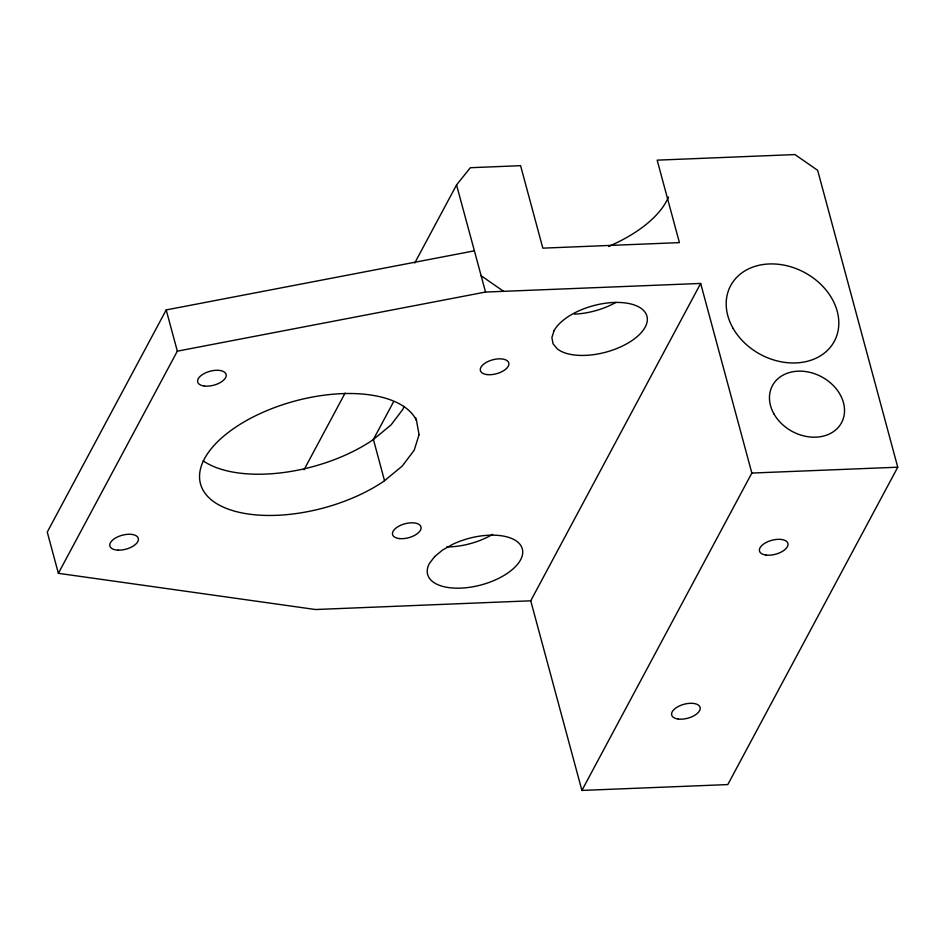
<?xml version="1.0" encoding="UTF-8"?>
<svg xmlns="http://www.w3.org/2000/svg" width="945" height="945" viewBox="0 0 945 945"><rect width="100%" height="100%" fill="white"/><g stroke="black" fill="none" stroke-linecap="round" stroke-linejoin="round"><path stroke-width="1.42" d="M403.893 406.409L403.09 409.008L391.076 424.896L372.755 439.992A112.75 55.353 -15.1 0 1 203.163 460.829M485.529 292.052L474.402 250.827L166.202 309.925L47.25 532.094L58.377 573.32L315.535 609.525L530.736 600.807L700.67 283.441L485.529 292.052L177.329 351.162L58.377 573.32M304.018 469.807L345.114 393.061M414.76 262.993L456.541 184.948L470.338 167.714L520.589 165.682L542.832 248.145L679.42 242.617L657.165 160.154L794.958 154.567L817.649 170.324L897.75 467.208L727.815 784.574L581.907 790.433L530.736 600.807M393.581 401.755L373.405 439.449L384.52 480.686M581.907 790.433L751.842 473.055L700.67 283.441M751.842 473.055L897.75 467.208M481.017 275.668L503.709 291.414M456.541 184.948L474.402 250.827M415.776 418.056L416.544 420.891M166.202 309.925L177.329 351.162M668.481 197.044A107.848 52.944 -15.1 0 1 608.627 246.432M616.022 302.329A49.022 24.062 -15.1 0 1 574.312 314.142M492.664 534.338A49.022 24.062 -15.1 0 1 446.749 546.954M419.072 434.641L414.205 450.233L402.204 466.121L383.871 481.218A112.75 55.353 -15.1 0 1 216.984 503.815A112.75 55.353 -15.1 0 1 266.892 410.614A112.75 55.353 -15.1 0 1 416.45 420.395L419.072 434.641M554.006 330.785L551.892 337.566L553.026 343.756L557.337 348.941A49.022 24.062 -15.1 0 0 632.004 340.554A49.022 24.062 -15.1 0 0 625.07 302.908A49.022 24.062 -15.1 0 0 554.006 330.785M434.606 556.605L429.384 563.515A49.022 24.062 -15.1 0 0 473.102 586.739A49.022 24.062 -15.1 0 0 521.545 546.848A49.022 24.062 -15.1 0 0 452.749 544.273L442.567 550.049L434.606 556.605M733.119 328.399A58.826 46.518 28.2 0 0 830.643 346.862A58.826 46.518 28.2 0 0 783.783 265.084A58.826 46.518 28.2 0 0 733.119 328.399M774.061 414.123A39.218 31.02 28.2 0 0 839.077 426.443A39.218 31.02 28.2 0 0 807.833 371.917A39.218 31.02 28.2 0 0 774.061 414.123M766.064 555.069A14.707 7.217 -15.1 0 0 788.012 544.674A14.707 7.217 -15.1 0 0 767.033 542.04A14.707 7.217 -15.1 0 0 766.064 555.069M678.262 719.05A14.707 7.217 -15.1 0 0 700.21 708.644A14.707 7.217 -15.1 0 0 679.231 706.021A14.707 7.217 -15.1 0 0 678.262 719.05M204.262 386.032A14.707 7.217 -15.1 0 0 226.221 375.637A14.707 7.217 -15.1 0 0 205.242 373.003A14.707 7.217 -15.1 0 0 204.262 386.032M118.16 550.144A14.707 7.217 -15.1 0 0 138.36 538.626A14.707 7.217 -15.1 0 0 115.798 537.835A14.707 7.217 -15.1 0 0 118.16 550.144M486.947 374.574A14.707 7.217 -15.1 0 0 508.894 364.179A14.707 7.217 -15.1 0 0 487.915 361.557A14.707 7.217 -15.1 0 0 486.947 374.574M399.144 538.555A14.707 7.217 -15.1 0 0 421.092 528.16A14.707 7.217 -15.1 0 0 400.113 525.526A14.707 7.217 -15.1 0 0 399.144 538.555"/></g></svg>
